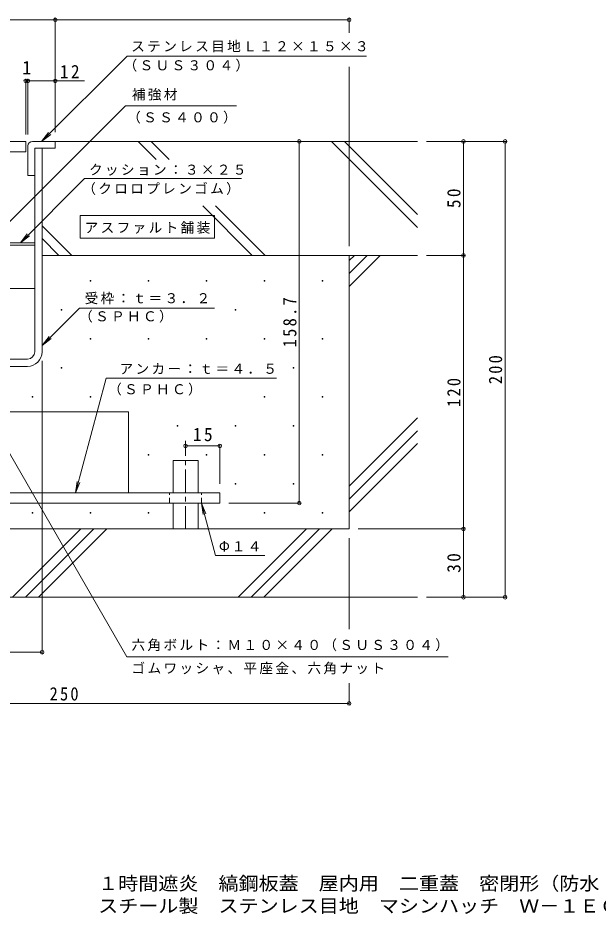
# Model space of a CAD drawing. Units: millimetres on the paper, enlarged 10 times, with parts at other scales. Extents: x -2635 to 2730, y -1962 to 1900.
# Drawn here: x -676 to 597, y -1962 to 4 of the extents above; entities that cross this region are included whole.
import ezdxf
from ezdxf.enums import TextEntityAlignment as Align

# ---------------------------------------------------------------- set-up
doc = ezdxf.new("R2010")
doc.units = ezdxf.units.MM
doc.header["$LTSCALE"] = 10
doc.header["$PDMODE"] = 32
doc.header["$PDSIZE"] = 8
doc.linetypes.add('CHAIN1', pattern=[8, 5, -1, 1, -1])
doc.linetypes.add('DASHED1', pattern=[1.8, 1.2, -0.6])
for name, color, linetype, lineweight in [('5-5', 7, 'Continuous', 9), ('5-6', 7, 'Continuous', 9), ('5-F', 7, 'Continuous', 9), ('D-1', 2, 'Continuous', 9), ('D-2', 3, 'Continuous', 9), ('D-3', 4, 'Continuous', 9), ('D-5', 7, 'Continuous', 9), ('D-6', 6, 'Continuous', 9), ('D-E', 3, 'Continuous', 9), ('D-F', 7, 'Continuous', 9), ('F-5_F-5ﾚｲﾔ', 7, 'Continuous', 9)]:
    doc.layers.add(name, color=color, linetype=linetype, lineweight=lineweight)
doc.styles.add('ＭＳ ゴシック', font='')
doc.styles.get('ＭＳ ゴシック').set_extended_font_data('MS Gothic')

msp = doc.modelspace()

# ---------------------------------------------------------------- linework, layer by layer
at = {"layer": '5-5'}
for p, q in [((-539.81, -429.79), (-244.81, -429.79)), ((-539.81, -429.79), (-539.81, -479.79)), ((-244.81, -429.79), (-244.81, -479.79)), ((-539.81, -479.79), (-244.81, -479.79))]:
    msp.add_line(p, q, dxfattribs=at)
at = {"layer": '5-6', "color": 6}
for p, q in [((-594.2, -267.22), (200.8, -267.22)), ((-412.05, -267.22), (-372.46, -306.81)), ((-383.76, -267.22), (-344.17, -306.81)), ((12.22, -267.22), (200.8, -455.8)), ((40.5, -267.22), (200.8, -427.52)), ((-270.66, -408.61), (-162.05, -517.22)), ((-242.37, -408.61), (-133.76, -517.22)), ((-623.2, -452.04), (-558.03, -517.22)), ((-623.2, -480.33), (-586.31, -517.22)), ((200.8, -517.22), (-623.2, -517.22)), ((50.8, -585.15), (118.73, -517.22)), ((50.8, -556.87), (90.45, -517.22)), ((50.8, -528.58), (62.16, -517.22)), ((50.8, -1023.56), (200.8, -873.56)), ((50.8, -1051.84), (200.8, -901.84)), ((50.8, -1080.13), (200.8, -930.13)), ((-335.7, -967.22), (-280.7, -967.22)), ((-335.7, -967.22), (-335.7, -1038.22)), ((-280.7, -967.22), (-280.7, -1038.22)), ((-335.7, -1060.72), (-335.7, -1117.22)), ((-280.7, -1060.72), (-280.7, -1117.22)), ((-687.84, -1267.22), (-537.84, -1117.22)), ((-659.55, -1267.22), (-509.55, -1117.22)), ((-631.27, -1267.22), (-481.27, -1117.22)), ((-192.86, -1267.22), (-42.86, -1117.22)), ((-164.58, -1267.22), (-14.58, -1117.22)), ((-136.29, -1267.22), (13.71, -1117.22)), ((200.8, -1267.22), (-1199.2, -1267.22))]:
    msp.add_line(p, q, dxfattribs=at)
msp.add_lwpolyline([(50.8, -517.22), (50.8, -1117.22), (-1199.2, -1117.22)], dxfattribs=at)
at = {"layer": '5-6'}
for points in [[(-517.38, -573.51), (-517.38, -572.01), (-515.88, -572.01), (-515.88, -573.51)], [(-390.1, -573.51), (-390.1, -572.01), (-388.6, -572.01), (-388.6, -573.51)], [(-262.82, -573.51), (-262.82, -572.01), (-261.32, -572.01), (-261.32, -573.51)], [(-135.54, -573.51), (-135.54, -572.01), (-134.04, -572.01), (-134.04, -573.51)], [(-8.27, -573.51), (-8.27, -572.01), (-6.77, -572.01), (-6.77, -573.51)], [(-581.02, -637.15), (-581.02, -635.65), (-579.52, -635.65), (-579.52, -637.15)], [(-199.18, -637.15), (-199.18, -635.65), (-197.68, -635.65), (-197.68, -637.15)], [(-517.38, -700.79), (-517.38, -699.29), (-515.88, -699.29), (-515.88, -700.79)], [(-390.1, -700.79), (-390.1, -699.29), (-388.6, -699.29), (-388.6, -700.79)], [(-262.82, -700.79), (-262.82, -699.29), (-261.32, -699.29), (-261.32, -700.79)], [(-135.54, -700.79), (-135.54, -699.29), (-134.04, -699.29), (-134.04, -700.79)], [(-8.27, -700.79), (-8.27, -699.29), (-6.77, -699.29), (-6.77, -700.79)], [(-581.02, -764.43), (-581.02, -762.93), (-579.52, -762.93), (-579.52, -764.43)], [(-71.91, -764.43), (-71.91, -762.93), (-70.41, -762.93), (-70.41, -764.43)], [(-644.66, -828.07), (-644.66, -826.56), (-643.16, -826.56), (-643.16, -828.07)], [(-517.38, -828.07), (-517.38, -826.56), (-515.88, -826.56), (-515.88, -828.07)], [(-135.54, -828.07), (-135.54, -826.56), (-134.04, -826.56), (-134.04, -828.07)], [(-8.27, -828.07), (-8.27, -826.56), (-6.77, -826.56), (-6.77, -828.07)], [(-326.46, -891.7), (-326.46, -890.2), (-324.96, -890.2), (-324.96, -891.7)], [(-199.18, -891.7), (-199.18, -890.2), (-197.68, -890.2), (-197.68, -891.7)], [(-71.91, -891.7), (-71.91, -890.2), (-70.41, -890.2), (-70.41, -891.7)], [(-390.1, -955.34), (-390.1, -953.84), (-388.6, -953.84), (-388.6, -955.34)], [(-262.82, -955.34), (-262.82, -953.84), (-261.32, -953.84), (-261.32, -955.34)], [(-135.54, -955.34), (-135.54, -953.84), (-134.04, -953.84), (-134.04, -955.34)], [(-8.27, -955.34), (-8.27, -953.84), (-6.77, -953.84), (-6.77, -955.34)], [(-199.18, -1018.98), (-199.18, -1017.48), (-197.68, -1017.48), (-197.68, -1018.98)], [(-71.91, -1018.98), (-71.91, -1017.48), (-70.41, -1017.48), (-70.41, -1018.98)], [(-644.66, -1082.62), (-644.66, -1081.12), (-643.16, -1081.12), (-643.16, -1082.62)], [(-517.38, -1082.62), (-517.38, -1081.12), (-515.88, -1081.12), (-515.88, -1082.62)], [(-390.1, -1082.62), (-390.1, -1081.12), (-388.6, -1081.12), (-388.6, -1082.62)], [(-135.54, -1082.62), (-135.54, -1081.12), (-134.04, -1081.12), (-134.04, -1082.62)], [(-8.27, -1082.62), (-8.27, -1081.12), (-6.77, -1081.12), (-6.77, -1082.62)]]:
    msp.add_lwpolyline(points, close=True, dxfattribs=at)
at = {"layer": '5-F'}
for p, q in [((-594.2, 2.71), (-594.2, -247.22)), ((50.8, 2.71), (50.8, -29.36)), ((-594.2, -0.29), (50.8, -0.29)), ((50.8, -103.38), (50.8, -497.22))]:
    msp.add_line(p, q, dxfattribs=at)
for p in [(-594.2, -0.29), (50.8, -0.29)]:
    msp.add_point(p, dxfattribs=at)
at = {"layer": 'D-1'}
for p, q in [((-639.2, -282.22), (-623.2, -282.22)), ((-639.2, -728.72), (-639.2, -282.22)), ((-623.2, -282.22), (-623.2, -728.72)), ((-655.2, -744.72), (-917.2, -744.72)), ((-756.7, -760.72), (-655.2, -760.72))]:
    msp.add_line(p, q, dxfattribs=at)
for radius in [32, 16]:
    msp.add_arc((-655.2, -728.72), radius, 270, 0, dxfattribs=at)
at = {"layer": 'D-2'}
for p, q in [((-659.2, -267.22), (-2257.37, -267.22)), ((-659.2, -267.22), (-659.2, -289.72)), ((-2257.37, -289.72), (-659.2, -289.72))]:
    msp.add_line(p, q, dxfattribs=at)
at = {"layer": 'D-3'}
for p, q in [((-644.2, -267.22), (-594.2, -267.22)), ((-594.2, -267.22), (-594.2, -282.22)), ((-594.2, -282.22), (-639.2, -282.22)), ((-639.2, -282.22), (-639.2, -342.22))]:
    msp.add_line(p, q, dxfattribs=at)
msp.add_lwpolyline([(-654.2, -277.22), (-654.2, -342.22), (-639.2, -342.22)], dxfattribs=at)
msp.add_arc((-644.2, -277.22), 10, 90, 180, dxfattribs=at)
at = {"layer": 'D-5'}
for p, q in [((-436.77, -79.82), (89.07, -79.82)), ((-440.02, -189.18), (-709.2, -458.37)), ((-196.46, -189.18), (-440.02, -189.18)), ((-624.17, -267.22), (-604.34, -252)), ((-529.79, -348.71), (-185.26, -348.71)), ((-670.8, -489.72), (-650.97, -474.5)), ((-541.29, -633.12), (-623.2, -715.03)), ((-541.29, -633.12), (-244.95, -633.12)), ((-623.2, -715.03), (-607.98, -695.2)), ((-623.2, -715.03), (-603.37, -699.82)), ((-437.08, -1397.63), (-781.7, -800.72)), ((-482.37, -786.58), (-549.79, -1038.22)), ((-482.37, -786.58), (-108.33, -786.58)), ((-549.79, -1038.22), (-546.53, -1013.44)), ((-549.79, -1038.22), (-540.22, -1015.13)), ((-273.2, -1060.72), (-269.94, -1085.51)), ((-242.42, -1175.6), (-134.37, -1175.6)), ((-437.08, -1397.63), (267.8, -1397.63))]:
    msp.add_line(p, q, dxfattribs=at)
for points in [[(-436.77, -79.82), (-624.17, -267.22), (-608.95, -247.38)], [(-529.79, -348.71), (-670.8, -489.72), (-655.58, -469.88)], [(-242.42, -1175.6), (-273.2, -1060.72), (-263.63, -1083.82)]]:
    msp.add_lwpolyline(points, dxfattribs=at)
at = {"layer": 'D-6'}
for p, q in [((-639.2, -489.72), (-1628.2, -489.72)), ((-639.2, -494.72), (-1657.95, -494.72)), ((-756.7, -589.72), (-639.2, -589.72))]:
    msp.add_line(p, q, dxfattribs=at)
at = {"layer": 'D-E', "linetype": 'CHAIN1'}
msp.add_line((-308.2, -1117.22), (-308.2, -923.72), dxfattribs=at)
at = {"layer": 'D-E'}
for p, q in [((-903.2, -1038.22), (-233.2, -1038.22)), ((-233.2, -1038.22), (-233.2, -1060.72)), ((-233.2, -1060.72), (-903.2, -1060.72))]:
    msp.add_line(p, q, dxfattribs=at)
at = {"layer": 'D-E', "linetype": 'DASHED1'}
for p, q in [((-343.2, -1060.72), (-343.2, -1038.22)), ((-273.2, -1060.72), (-273.2, -1038.22))]:
    msp.add_line(p, q, dxfattribs=at)
at = {"layer": 'D-E'}
msp.add_lwpolyline([(-910.7, -860.72), (-433.2, -860.72), (-433.2, -1038.22)], dxfattribs=at)
at = {"layer": 'D-F'}
for p, q in [((-594.2, -0.29), (-2257.37, -0.29)), ((-659.2, -252.22), (-659.2, -129.59)), ((-659.2, -134.59), (-654.2, -134.59)), ((-654.2, -252.22), (-654.2, -129.59)), ((-654.2, -134.59), (-529.85, -134.59)), ((-58.57, -1060.72), (-58.57, -267.22)), ((395.96, -267.22), (220.8, -267.22)), ((301.61, -267.22), (301.61, -517.22)), ((392.96, -267.22), (392.96, -1267.22)), ((304.61, -517.22), (220.8, -517.22)), ((301.61, -517.22), (301.61, -1117.22)), ((-623.2, -1390.74), (-623.2, -748.72)), ((-308.2, -935.13), (-233.2, -935.13)), ((-233.2, -932.13), (-233.2, -1018.22)), ((-55.57, -1060.72), (-213.2, -1060.72)), ((304.61, -1117.22), (70.8, -1117.22)), ((301.61, -1117.22), (301.61, -1267.22)), ((50.8, -1337.24), (50.8, -1137.22)), ((395.96, -1267.22), (220.8, -1267.22)), ((-933.13, -1387.74), (-623.2, -1387.74)), ((50.8, -1503.07), (50.8, -1455.87)), ((-1199.2, -1500.07), (50.8, -1500.07))]:
    msp.add_line(p, q, dxfattribs=at)
for p in [(-594.2, -0.29), (-659.2, -134.59), (-654.2, -134.59), (-594.2, -134.59), (-58.57, -267.22), (301.61, -267.22), (392.96, -267.22), (301.61, -517.22), (-308.2, -935.13), (-233.2, -935.13), (-58.57, -1060.72), (301.61, -1117.22), (301.61, -1267.22), (392.96, -1267.22), (-623.2, -1387.74), (50.8, -1500.07)]:
    msp.add_point(p, dxfattribs=at)

# ---------------------------------------------------------------- texts
at = {"layer": '5-5', "insert": (-529.81, -469.79), "char_height": 21.99, "attachment_point": 7, "style": 'ＭＳ ゴシック'}
msp.add_mtext('\\T1.17;アスファルト舗装', dxfattribs=at)
at = {"layer": 'D-5', "char_height": 21.99, "attachment_point": 7, "style": 'ＭＳ ゴシック'}
for s, insert in [('\\T1.17;ステンレス目地Ｌ１２×１５×３', (-427.58, -71.65)), ('\\T1.17;（ＳＵＳ３０４）', (-444.42, -114.09)), ('\\T1.17;補強材', (-426.26, -177.71)), ('\\T1.17;（ＳＳ４００）', (-436.46, -228.23)), ('\\T1.17;クッション：３×２５', (-520.24, -342.38)), ('\\T1.17;（クロロプレンゴム）', (-535.06, -384.49)), ('\\T1.17;受枠：ｔ＝３．２', (-529.79, -624.57)), ('\\T1.17;（ＳＰＨＣ）', (-541.95, -664.71)), ('\\T1.17;アンカー：ｔ＝４．５', (-453.33, -778.06)), ('\\T1.17;（ＳＰＨＣ）', (-478.31, -824.67)), ('\\T1.17;Φ１４', (-235.11, -1167.08)), ('\\T1.17;六角ボルト：Ｍ１０×４０（ＳＵＳ３０４）', (-426.93, -1385.61)), ('\\T1.17;ゴムワッシャ、平座金、六角ナット', (-426.93, -1436.44))]:
    msp.add_mtext(s, dxfattribs=dict(at, insert=insert))
at = {"layer": 'D-F', "color": 2, "style": 'ＭＳ ゴシック'}
msp.add_text('1', height=29.33, dxfattribs=at).set_placement((-666.7, -128.59), align=Align.BOTTOM_LEFT)
at = {"layer": 'D-F', "color": 2, "char_height": 29.33, "attachment_point": 7, "style": 'ＭＳ ゴシック'}
for s, insert in [('\\T1.27;\\W0.95;12', (-583.93, -128.59)), ('\\T1.27;\\W0.95;15', (-291.95, -925.13)), ('\\T1.27;\\W0.9;250', (-606.7, -1494.07))]:
    msp.add_mtext(s, dxfattribs=dict(at, insert=insert))
at = {"layer": 'D-F', "color": 2, "char_height": 29.33, "attachment_point": 7, "rotation": 90, "style": 'ＭＳ ゴシック'}
for s, insert in [('\\T1.27;\\W0.95;50', (295.61, -413.47)), ('\\T1.28;\\W0.9;158.7', (-64.57, -718.97)), ('\\T1.27;\\W0.9;200', (386.96, -799.72)), ('\\T1.27;\\W0.9;120', (295.61, -849.72)), ('\\T1.27;\\W0.95;30', (295.61, -1213.47))]:
    msp.add_mtext(s, dxfattribs=dict(at, insert=insert))
at = {"layer": 'F-5_F-5ﾚｲﾔ', "color": 2, "style": 'ＭＳ ゴシック', "width": 1.1}
for s, p in [('１時間遮炎\u3000縞鋼板蓋\u3000屋内用\u3000二重蓋\u3000密閉形（防水・防臭形）', (-500.11, -1918.5)), ('スチール製\u3000ステンレス目地\u3000マシンハッチ\u3000Ｗ－１ＥＣ－８５０×１５００－Ｌ', (-500.11, -1967.71))]:
    msp.add_text(s, height=29.33, dxfattribs=at).set_placement(p, align=Align.BOTTOM_LEFT)

doc.saveas('drawing.dxf')
